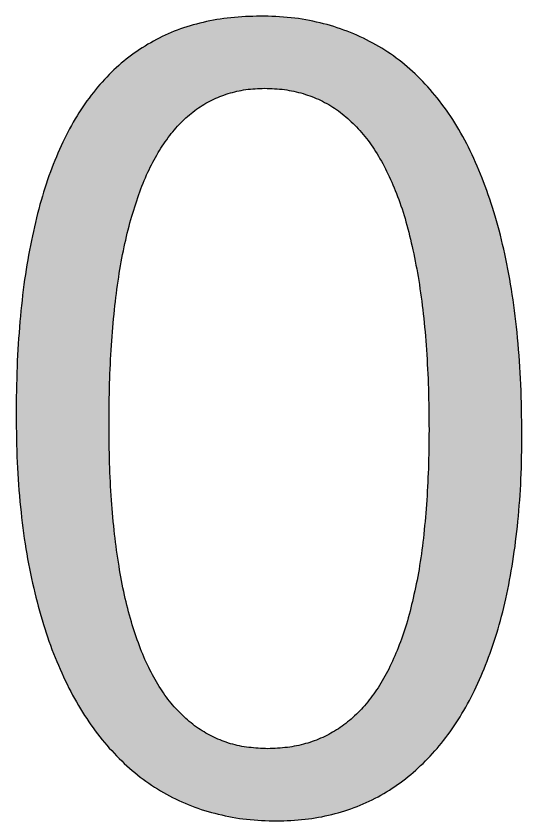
# Model space of a CAD drawing. Header units: millimetres. Extents: x 5 to 35, y 173 to 293.
# Drawn here: x 18.267 to 19.556, y 230.844 to 232.896 of the extents above; entities that cross this region are included whole.
import ezdxf

# ---------------------------------------------------------------- set-up
doc = ezdxf.new("R2010")
doc.units = ezdxf.units.MM

msp = doc.modelspace()

# ---------------------------------------------------------------- hatches: boundary and pattern name
at = {"linetype": 'Continuous'}
h = msp.add_hatch(color=7, dxfattribs=at)
edge = h.paths.add_edge_path(flags=0)
edge.add_spline(control_points=[(18.931, 230.8437), (18.9553, 230.8444), (19.0028, 230.8459), (19.0719, 230.8587), (19.1369, 230.8791), (19.1977, 230.9082), (19.2542, 230.9451), (19.3057, 230.99), (19.3531, 231.0418), (19.3953, 231.1015), (19.4333, 231.1682), (19.4655, 231.2426), (19.494, 231.3236), (19.5167, 231.412), (19.5348, 231.5071), (19.5471, 231.6091), (19.5553, 231.7176), (19.556, 231.7922), (19.5564, 231.8305)], knot_values=[0, 0, 0, 0, 0.055605, 0.108515, 0.160195, 0.211263, 0.262242, 0.314055, 0.367118, 0.422649, 0.481083, 0.542452, 0.607922, 0.677304, 0.75106, 0.829451, 0.912157, 1, 1, 1, 1], weights=[1, 1, 1, 1, 1, 1, 1, 1, 1, 1, 1, 1, 1, 1, 1, 1, 1, 1, 1], degree=3, periodic=0)
edge.add_spline(control_points=[(19.5564, 231.8305), (19.5559, 231.8726), (19.5548, 231.9544), (19.5465, 232.0733), (19.5332, 232.1845), (19.5143, 232.2881), (19.4904, 232.384), (19.4607, 232.4717), (19.4268, 232.5518), (19.3874, 232.6238), (19.3424, 232.6875), (19.2924, 232.7431), (19.2374, 232.7907), (19.1767, 232.8291), (19.1115, 232.8593), (19.0415, 232.8806), (18.9671, 232.8943), (18.9157, 232.8957), (18.8895, 232.8963)], knot_values=[0, 0, 0, 0, 0.089281, 0.173507, 0.252592, 0.326784, 0.396665, 0.462036, 0.523118, 0.580897, 0.635752, 0.688244, 0.739174, 0.789503, 0.840106, 0.891238, 0.944392, 1, 1, 1, 1], weights=[1, 1, 1, 1, 1, 1, 1, 1, 1, 1, 1, 1, 1, 1, 1, 1, 1, 1, 1], degree=3, periodic=0)
edge.add_spline(control_points=[(18.8895, 232.8963), (18.8644, 232.8956), (18.8153, 232.894), (18.7442, 232.8818), (18.6778, 232.8624), (18.6166, 232.8339), (18.5602, 232.7978), (18.5083, 232.754), (18.4624, 232.7014), (18.4201, 232.6418), (18.3846, 232.5734), (18.3526, 232.4977), (18.3261, 232.4138), (18.3047, 232.3221), (18.2872, 232.2226), (18.2759, 232.1152), (18.2682, 231.9998), (18.2674, 231.9202), (18.267, 231.8791)], knot_values=[0, 0, 0, 0, 0.056007, 0.109312, 0.16036, 0.209856, 0.259193, 0.309278, 0.360796, 0.414547, 0.471693, 0.532366, 0.597504, 0.66755, 0.742309, 0.82256, 0.908303, 1, 1, 1, 1], weights=[1, 1, 1, 1, 1, 1, 1, 1, 1, 1, 1, 1, 1, 1, 1, 1, 1, 1, 1], degree=3, periodic=0)
edge.add_spline(control_points=[(18.267, 231.8791), (18.2675, 231.8388), (18.2686, 231.7604), (18.2768, 231.6463), (18.2906, 231.5392), (18.3102, 231.4391), (18.3353, 231.3466), (18.3646, 231.2611), (18.4, 231.1834), (18.4398, 231.113), (18.4846, 231.0503), (18.5349, 230.9962), (18.5893, 230.9489), (18.6494, 230.9108), (18.7135, 230.8801), (18.7826, 230.8597), (18.8553, 230.8457), (18.9055, 230.8444), (18.931, 230.8437)], knot_values=[0, 0, 0, 0, 0.087599, 0.170324, 0.24843, 0.322211, 0.391652, 0.456653, 0.518505, 0.576806, 0.632279, 0.685399, 0.737157, 0.788469, 0.839503, 0.891231, 0.944516, 1, 1, 1, 1], weights=[1, 1, 1, 1, 1, 1, 1, 1, 1, 1, 1, 1, 1, 1, 1, 1, 1, 1, 1], degree=3, periodic=0)
edge = h.paths.add_edge_path(flags=0)
edge.add_spline(control_points=[(18.9088, 231.0279), (18.8925, 231.0286), (18.8604, 231.0298), (18.8138, 231.0393), (18.7707, 231.0561), (18.7306, 231.0788), (18.6942, 231.1087), (18.6605, 231.1443), (18.6305, 231.1869), (18.6035, 231.2358), (18.58, 231.2913), (18.5598, 231.353), (18.5419, 231.421), (18.5284, 231.4957), (18.5174, 231.5766), (18.5091, 231.664), (18.5048, 231.7579), (18.5041, 231.8226), (18.5038, 231.856)], knot_values=[0, 0, 0, 0, 0.0479, 0.093819, 0.13857, 0.183004, 0.228414, 0.275861, 0.326235, 0.380886, 0.438999, 0.502499, 0.570979, 0.644942, 0.724799, 0.810319, 0.901993, 1, 1, 1, 1], weights=[1, 1, 1, 1, 1, 1, 1, 1, 1, 1, 1, 1, 1, 1, 1, 1, 1, 1, 1], degree=3, periodic=0)
edge.add_spline(control_points=[(18.5038, 231.856), (18.5041, 231.8906), (18.5048, 231.9575), (18.5092, 232.0546), (18.517, 232.145), (18.5274, 232.2288), (18.5413, 232.3058), (18.5584, 232.3761), (18.5786, 232.4399), (18.6011, 232.4971), (18.6277, 232.5475), (18.6573, 232.5913), (18.6898, 232.629), (18.726, 232.6593), (18.765, 232.6834), (18.8077, 232.6996), (18.853, 232.7105), (18.8845, 232.7116), (18.9006, 232.7121)], knot_values=[0, 0, 0, 0, 0.099291, 0.192366, 0.27936, 0.359988, 0.434866, 0.504236, 0.567903, 0.626941, 0.680867, 0.73135, 0.778528, 0.82327, 0.866579, 0.909742, 0.953799, 1, 1, 1, 1], weights=[1, 1, 1, 1, 1, 1, 1, 1, 1, 1, 1, 1, 1, 1, 1, 1, 1, 1, 1], degree=3, periodic=0)
edge.add_spline(control_points=[(18.9006, 232.7121), (18.9175, 232.7116), (18.9507, 232.7104), (18.9987, 232.6998), (19.0435, 232.6828), (19.085, 232.6588), (19.1227, 232.6272), (19.1576, 232.5895), (19.1888, 232.5447), (19.2162, 232.4931), (19.241, 232.4352), (19.2622, 232.3702), (19.2795, 232.2983), (19.2944, 232.22), (19.3057, 232.1349), (19.3138, 232.043), (19.3187, 231.9442), (19.3193, 231.8761), (19.3196, 231.8408)], knot_values=[0, 0, 0, 0, 0.047257, 0.092753, 0.136685, 0.181007, 0.226218, 0.273699, 0.324331, 0.378368, 0.436765, 0.500538, 0.569256, 0.643398, 0.723484, 0.809325, 0.901455, 1, 1, 1, 1], weights=[1, 1, 1, 1, 1, 1, 1, 1, 1, 1, 1, 1, 1, 1, 1, 1, 1, 1, 1], degree=3, periodic=0)
edge.add_spline(control_points=[(19.3196, 231.8408), (19.3193, 231.8081), (19.3187, 231.7445), (19.3136, 231.6524), (19.3061, 231.5665), (19.2953, 231.4868), (19.2802, 231.4138), (19.2635, 231.3467), (19.2423, 231.2863), (19.2183, 231.232), (19.1913, 231.1838), (19.1606, 231.1422), (19.1268, 231.1068), (19.0894, 231.0782), (19.0489, 231.0555), (19.005, 231.0395), (18.9579, 231.0298), (18.9254, 231.0285), (18.9088, 231.0279)], knot_values=[0, 0, 0, 0, 0.096923, 0.187881, 0.272976, 0.351995, 0.425632, 0.493491, 0.556199, 0.614826, 0.668942, 0.719384, 0.767274, 0.813258, 0.858274, 0.904071, 0.95083, 1, 1, 1, 1], weights=[1, 1, 1, 1, 1, 1, 1, 1, 1, 1, 1, 1, 1, 1, 1, 1, 1, 1, 1], degree=3, periodic=0)

# ---------------------------------------------------------------- linework, layer by layer
at = {"color": 7, "linetype": 'Continuous', "lineweight": 25}
for points, knots in [([(18.8895, 232.8963), (18.8644, 232.8956), (18.8153, 232.894), (18.7442, 232.8818), (18.6778, 232.8624), (18.6166, 232.8339), (18.5602, 232.7978), (18.5083, 232.754), (18.4624, 232.7014), (18.4201, 232.6418), (18.3846, 232.5734), (18.3526, 232.4977), (18.3261, 232.4138), (18.3047, 232.3221), (18.2872, 232.2226), (18.2759, 232.1152), (18.2682, 231.9998), (18.2674, 231.9202), (18.267, 231.8791)], [0, 0, 0, 0, 0.056007, 0.109312, 0.16036, 0.209856, 0.259193, 0.309278, 0.360796, 0.414547, 0.471693, 0.532366, 0.597504, 0.66755, 0.742309, 0.82256, 0.908303, 1, 1, 1, 1]), ([(19.5564, 231.8305), (19.5559, 231.8726), (19.5548, 231.9544), (19.5465, 232.0733), (19.5332, 232.1845), (19.5143, 232.2881), (19.4904, 232.384), (19.4607, 232.4717), (19.4268, 232.5518), (19.3874, 232.6238), (19.3424, 232.6875), (19.2924, 232.7431), (19.2374, 232.7907), (19.1767, 232.8291), (19.1115, 232.8593), (19.0415, 232.8806), (18.9671, 232.8943), (18.9157, 232.8957), (18.8895, 232.8963)], [0, 0, 0, 0, 0.089281, 0.173507, 0.252592, 0.326784, 0.396665, 0.462036, 0.523118, 0.580897, 0.635752, 0.688244, 0.739174, 0.789503, 0.840106, 0.891238, 0.944392, 1, 1, 1, 1]), ([(18.5038, 231.856), (18.5041, 231.8906), (18.5048, 231.9575), (18.5092, 232.0546), (18.517, 232.145), (18.5274, 232.2288), (18.5413, 232.3058), (18.5584, 232.3761), (18.5786, 232.4399), (18.6011, 232.4971), (18.6277, 232.5475), (18.6573, 232.5913), (18.6898, 232.629), (18.726, 232.6593), (18.765, 232.6834), (18.8077, 232.6996), (18.853, 232.7105), (18.8845, 232.7116), (18.9006, 232.7121)], [0, 0, 0, 0, 0.099291, 0.192366, 0.27936, 0.359988, 0.434866, 0.504236, 0.567903, 0.626941, 0.680867, 0.73135, 0.778528, 0.82327, 0.866579, 0.909742, 0.953799, 1, 1, 1, 1]), ([(18.9006, 232.7121), (18.9175, 232.7116), (18.9507, 232.7104), (18.9987, 232.6998), (19.0435, 232.6828), (19.085, 232.6588), (19.1227, 232.6272), (19.1576, 232.5895), (19.1888, 232.5447), (19.2162, 232.4931), (19.241, 232.4352), (19.2622, 232.3702), (19.2795, 232.2983), (19.2944, 232.22), (19.3057, 232.1349), (19.3138, 232.043), (19.3187, 231.9442), (19.3193, 231.8761), (19.3196, 231.8408)], [0, 0, 0, 0, 0.047257, 0.092753, 0.136685, 0.181007, 0.226218, 0.273699, 0.324331, 0.378368, 0.436765, 0.500538, 0.569256, 0.643398, 0.723484, 0.809325, 0.901455, 1, 1, 1, 1]), ([(18.267, 231.8791), (18.2675, 231.8388), (18.2686, 231.7604), (18.2768, 231.6463), (18.2906, 231.5392), (18.3102, 231.4391), (18.3353, 231.3466), (18.3646, 231.2611), (18.4, 231.1834), (18.4398, 231.113), (18.4846, 231.0503), (18.5349, 230.9962), (18.5893, 230.9489), (18.6494, 230.9108), (18.7135, 230.8801), (18.7826, 230.8597), (18.8553, 230.8457), (18.9055, 230.8444), (18.931, 230.8437)], [0, 0, 0, 0, 0.087599, 0.170324, 0.24843, 0.322211, 0.391652, 0.456653, 0.518505, 0.576806, 0.632279, 0.685399, 0.737157, 0.788469, 0.839503, 0.891231, 0.944516, 1, 1, 1, 1]), ([(18.9088, 231.0279), (18.8925, 231.0286), (18.8604, 231.0298), (18.8138, 231.0393), (18.7707, 231.0561), (18.7306, 231.0788), (18.6942, 231.1087), (18.6605, 231.1443), (18.6305, 231.1869), (18.6035, 231.2358), (18.58, 231.2913), (18.5598, 231.353), (18.5419, 231.421), (18.5284, 231.4957), (18.5174, 231.5766), (18.5091, 231.664), (18.5048, 231.7579), (18.5041, 231.8226), (18.5038, 231.856)], [0, 0, 0, 0, 0.0479, 0.093819, 0.13857, 0.183004, 0.228414, 0.275861, 0.326235, 0.380886, 0.438999, 0.502499, 0.570979, 0.644942, 0.724799, 0.810319, 0.901993, 1, 1, 1, 1]), ([(19.3196, 231.8408), (19.3193, 231.8081), (19.3187, 231.7445), (19.3136, 231.6524), (19.3061, 231.5665), (19.2953, 231.4868), (19.2802, 231.4138), (19.2635, 231.3467), (19.2423, 231.2863), (19.2183, 231.232), (19.1913, 231.1838), (19.1606, 231.1422), (19.1268, 231.1068), (19.0894, 231.0782), (19.0489, 231.0555), (19.005, 231.0395), (18.9579, 231.0298), (18.9254, 231.0285), (18.9088, 231.0279)], [0, 0, 0, 0, 0.096923, 0.187881, 0.272976, 0.351995, 0.425632, 0.493491, 0.556199, 0.614826, 0.668942, 0.719384, 0.767274, 0.813258, 0.858274, 0.904071, 0.95083, 1, 1, 1, 1]), ([(18.931, 230.8437), (18.9553, 230.8444), (19.0028, 230.8459), (19.0719, 230.8587), (19.1369, 230.8791), (19.1977, 230.9082), (19.2542, 230.9451), (19.3057, 230.99), (19.3531, 231.0418), (19.3953, 231.1015), (19.4333, 231.1682), (19.4655, 231.2426), (19.494, 231.3236), (19.5167, 231.412), (19.5348, 231.5071), (19.5471, 231.6091), (19.5553, 231.7176), (19.556, 231.7922), (19.5564, 231.8305)], [0, 0, 0, 0, 0.055605, 0.108515, 0.160195, 0.211263, 0.262242, 0.314055, 0.367118, 0.422649, 0.481083, 0.542452, 0.607922, 0.677304, 0.75106, 0.829451, 0.912157, 1, 1, 1, 1])]:
    msp.add_open_spline(points, degree=3, knots=knots, dxfattribs=at)

doc.saveas('drawing.dxf')
